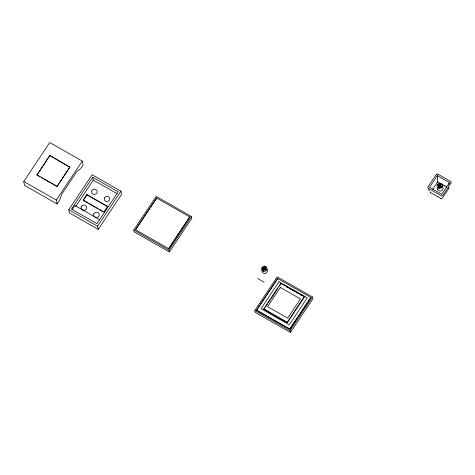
<?xml version="1.0" encoding="UTF-8"?>
<svg xmlns="http://www.w3.org/2000/svg" width="475" height="475" viewBox="0 0 475 475"><rect width="100%" height="100%" fill="white"/><g stroke="black" fill="none" stroke-linecap="round" stroke-linejoin="round"><path stroke-width="0.71" d="M168.613 248.585L189.727 216.909L156.548 197.98L135.44 229.627L168.797 248.704L189.727 216.933M448.893 187.637L448.893 187.637A1.389 1.342 18.4 0 1 448.691 188.563M448.465 185.03L449.498 182.614L437.273 175.643L429.507 187.287L441.732 194.257L449.498 182.614M23.75 181.503L49.75 142.536L82.294 161.096L83.101 164.979L80.72 168.542L77.11 171.166L61.679 194.293L59.482 200.385L57.101 203.947L24.552 185.381L23.75 181.503L56.299 200.07L57.101 203.947M49.81 155.782L36.919 175.109L49.738 155.432L69.908 167.242L49.738 155.432M53.871 184.781L57.012 186.568L69.831 166.891M57.012 186.568L59.025 183.552M59.832 182.341L69.504 167.847M56.299 200.07L82.294 161.096M68.762 209.748L92.12 174.735L120.935 191.17L121.588 194.352L98.236 229.36L69.421 212.925L68.762 209.748L97.577 226.183L98.236 229.36M92.726 177.264L71.482 209.107L96.971 223.648L118.216 191.805L92.726 177.264L93.308 180.096L75.65 206.572M72.117 209.671L74.89 205.509L99.744 219.688M83.208 200.141L86.907 194.596L107.665 206.435L103.966 211.981L83.208 200.141L87.679 203.003M83.279 200.492L86.907 194.596M104.037 212.331L106.091 209.249M97.577 226.183L120.935 191.17M133.73 230.031L156.168 196.389L191.431 216.517L191.811 218.346L169.379 251.976L134.11 231.859L133.73 230.031L168.999 250.147L169.379 251.976M135.618 229.775L156.732 198.123M168.999 250.147L191.431 216.517M262.533 269.283L262.325 268.28L262.948 267.348L264.13 268.019L264.438 269.521M264.13 268.019L264.919 266.837L265.887 267.395L263.684 270.702L262.711 270.144L263.506 268.951L263.821 270.453M254.79 310.519L277.228 276.877L312.491 297.006L312.871 298.834L290.439 332.464L255.17 312.348L254.79 310.519L290.059 330.636L290.439 332.464M277.792 278.611L256.678 310.264L289.857 329.193L310.971 297.54L277.608 278.469L256.5 310.116L289.673 329.05L310.787 297.397M263.767 308.916L280.856 283.296L304.273 296.655L304.374 297.142L287.286 322.762L263.868 309.403L263.767 308.916L287.185 322.27L287.286 322.762M263.868 309.403L264.682 308.186M265.495 306.963L267.532 303.917M268.345 302.694L270.376 299.648M271.195 298.425L272.413 296.596M272.822 295.984L278.107 288.058M279.33 286.229L280.957 283.789L280.856 283.296M275.138 316.742L275.577 316.083M292.665 290.468L293.105 289.809M287.185 322.27L304.273 296.655M290.059 330.636L312.491 297.006M432.672 189.46L437.713 181.907L437.273 175.643M438.354 184.336L438.769 186.342L440.004 187.049L439.589 185.042L438.354 184.336L437.73 185.268L438.965 185.974L439.387 187.981M438.965 185.974L438.17 187.162L439.143 187.72L439.939 186.527L441.186 187.239L441.803 186.307L440.562 185.594L441.352 184.413L440.378 183.861L439.589 185.042M440.004 187.049L440.794 185.868L440.378 183.861M448.691 188.563L442.338 198.087A1.283 1.229 21 0 1 440.574 198.425M443.757 185.784L444.077 185.755M437.683 189.489L437.238 189.293M430.647 192.797L430.908 192.927A29.385 7.351 33.5 0 1 433.532 194.287L434.186 194.667A39.912 9.939 33.5 0 1 437.499 196.567M437.855 174.147L450.686 181.468A1.241 1.158 -11.7 0 1 451.185 182.798L442.92 195.267A1.288 1.199 -11.7 0 1 441.144 195.67L428.402 188.409M437.713 181.907L446.815 187.102M262.325 268.28L265.668 270.186L266.285 269.254L265.103 268.577L265.412 270.079M286.502 286.953L287.737 287.654M288.966 288.355L292.048 290.112M293.894 291.169L295.129 291.87M296.364 292.576L297.593 293.277M300.675 295.034L301.91 295.741M93.308 180.096L116.892 193.545M257.67 278.504L264.1 282.174M86.978 194.946L107.736 206.785M88.938 203.722L95.232 207.308M96.49 208.026L97.749 208.745M99.002 209.463L102.778 211.612M36.848 174.758L56.941 186.224M37.549 175.465L40.06 176.902M41.313 177.614L42.572 178.333M43.825 179.051L50.107 182.632M51.359 183.344L52.618 184.062M428.575 189.181L429.216 190.439M440.562 185.594L440.978 187.601M264.919 266.837L265.228 268.339M262.948 267.348L263.263 268.85M156.548 197.98L156.756 198.972M267.223 269.681A2.791 2.601 -11.7 0 1 265.169 273.44A2.791 2.601 -11.7 0 1 261.957 270.631M266.647 268.951A2.791 2.601 -11.7 0 1 266.819 269.117M430.659 192.779A1.283 1.087 -22.2 0 1 430.107 191.698M437.487 196.49A31.148 7.814 33.5 0 1 440.592 198.366M442.391 186.675A2.791 2.601 -11.7 0 1 442.421 190.065A2.791 2.601 -11.7 0 1 438.853 190.707A2.791 2.601 -11.7 0 1 437.718 187.518M437.855 174.147A1.235 1.152 -11.7 0 0 436.466 174.23L427.999 186.758A1.288 1.199 -11.7 0 0 428.408 188.403M81.249 206.744L81.166 206.963A2.791 2.601 -11.7 0 0 82.597 210.039L82.822 210.122A2.791 2.601 -11.7 0 0 86.343 208.697L86.438 208.483A2.791 2.601 -11.7 0 0 84.93 205.248L84.704 205.17A2.791 2.601 -11.7 0 0 81.249 206.744M91.847 190.873L91.764 191.087A2.791 2.601 -11.7 0 0 93.195 194.168L93.421 194.251A2.791 2.601 -11.7 0 0 96.942 192.826L97.037 192.607A2.791 2.601 -11.7 0 0 95.534 189.377L95.303 189.299A2.791 2.601 -11.7 0 0 91.847 190.873M93.842 213.928L93.759 214.148A2.791 2.601 -11.7 0 0 95.19 217.223L95.416 217.312A2.791 2.601 -11.7 0 0 98.937 215.882L99.032 215.668A2.791 2.601 -11.7 0 0 97.529 212.432L97.298 212.355A2.791 2.601 -11.7 0 0 93.842 213.928M104.464 197.998L104.381 198.217A2.791 2.601 -11.7 0 0 105.812 201.293L106.038 201.382A2.791 2.601 -11.7 0 0 109.559 199.951L109.654 199.737A2.791 2.601 -11.7 0 0 108.152 196.502L107.92 196.43A2.791 2.601 -11.7 0 0 104.464 197.998M278.985 281.758L261.024 308.691L289.251 324.793L307.218 297.861L278.985 281.758M280.369 287.476L267.585 306.636L287.672 318.096L300.455 298.935L280.369 287.476M263.364 271.267A2.791 2.601 -11.7 0 0 267.021 268.233A2.791 2.601 -11.7 0 0 262.473 266.855A2.791 2.601 -11.7 0 0 263.364 271.267M438.823 188.29A2.791 2.601 -11.7 0 0 442.48 185.25A2.791 2.601 -11.7 0 0 437.932 183.873A2.791 2.601 -11.7 0 0 438.823 188.29"/></g></svg>
